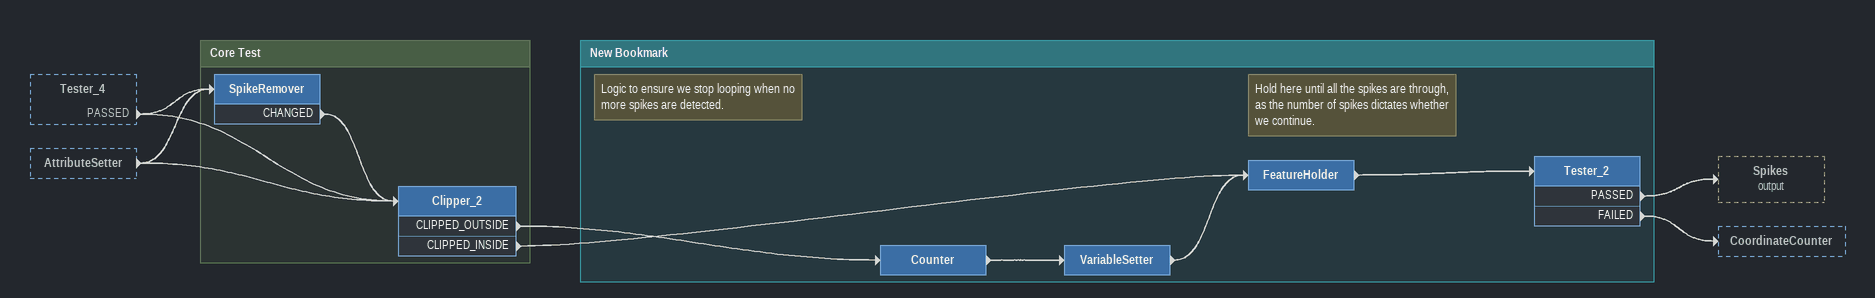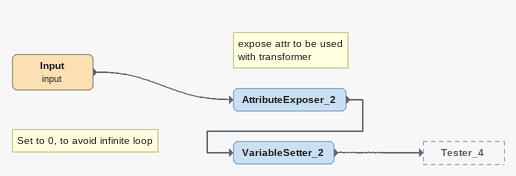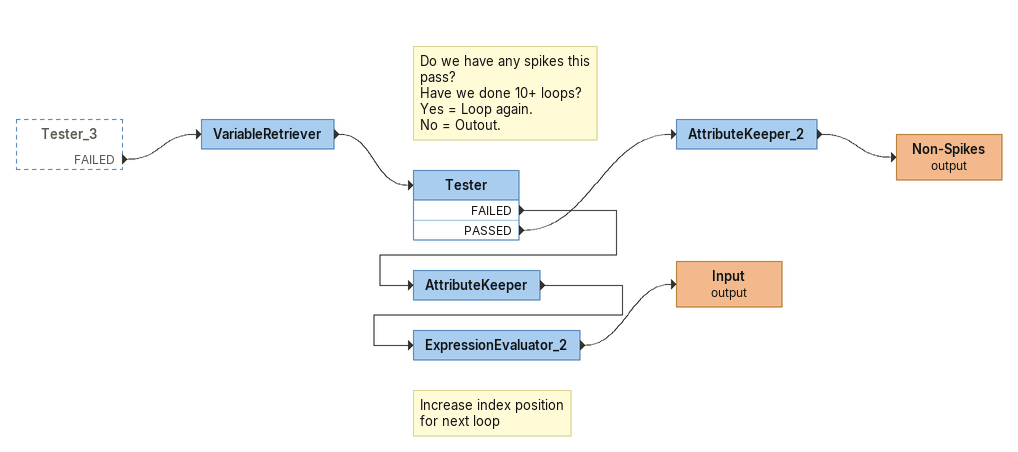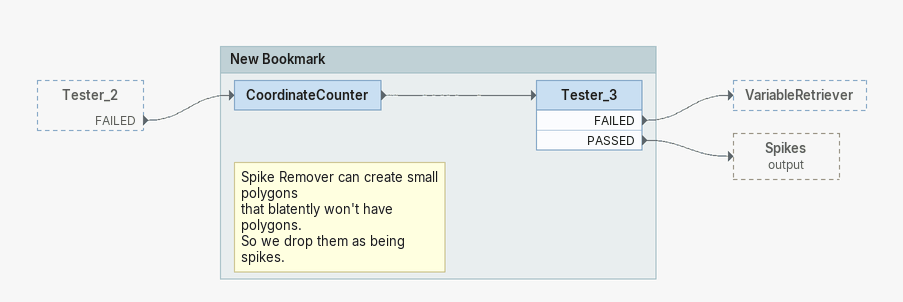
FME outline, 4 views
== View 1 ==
Tester_4 [outside]
    PASSED -> SpikeRemover
    PASSED -> Clipper_2
AttributeSetter [outside]
    -> Clipper_2
    -> SpikeRemover

Bookmark: Core Test
SpikeRemover
    CHANGED -> Clipper_2
Clipper_2
    CLIPPED_OUTSIDE -> Counter
    CLIPPED_INSIDE -> FeatureHolder

Bookmark: New Bookmark
Note: Logic to ensure we stop looping when no more spikes are detected.
Counter
    -> VariableSetter
VariableSetter
    -> FeatureHolder
Note: Hold here until all the spikes are through, / as the number of spikes dictates whether / we continue.
FeatureHolder
    -> Tester_2
Tester_2
    PASSED -> Spikes (output)
    FAILED -> CoordinateCounter

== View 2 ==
Input (input)
    -> AttributeExposer_2
Note: expose attr to be used / with transformer
AttributeExposer_2
    -> VariableSetter_2
Note: Set to 0, to avoid infinite loop
VariableSetter_2
    -> Tester_4

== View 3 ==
Tester_3 [outside]
    FAILED -> VariableRetriever
VariableRetriever
    -> Tester
Note: Do we have any spikes this pass? / Have we done 10+ loops? / Yes = Loop again. / No = Outout.
Tester
    FAILED -> AttributeKeeper
    PASSED -> AttributeKeeper_2
AttributeKeeper_2
    -> Non-Spikes (output)
Non-Spikes (output)
AttributeKeeper
    -> ExpressionEvaluator_2
Note: Increase index position / for next loop
ExpressionEvaluator_2
    -> Input (output)
Input (output)

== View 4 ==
Tester_2 [outside]
    FAILED -> CoordinateCounter

Bookmark: New Bookmark
Note: Spike Remover can create small polygons / that blatently won't have polygons. / So we drop them as being spikes.
CoordinateCounter
    -> Tester_3
Tester_3
    FAILED -> VariableRetriever
    PASSED -> Spikes (output)
